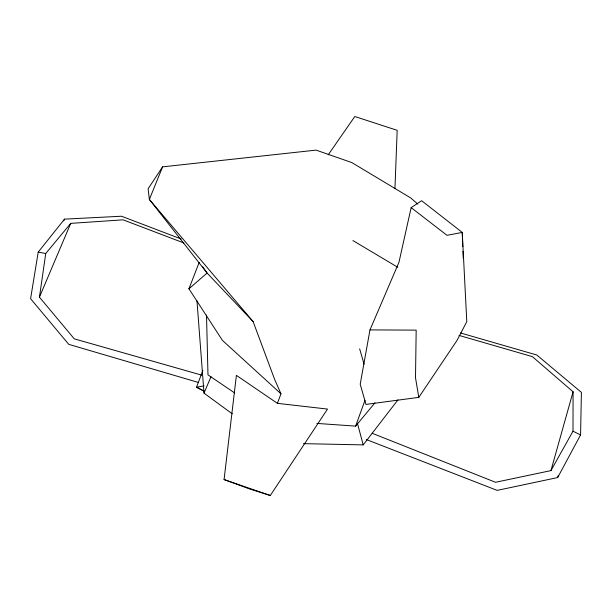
<?xml version="1.0" encoding="UTF-8"?>
<svg xmlns="http://www.w3.org/2000/svg" width="612" height="612" viewBox="0 0 612 612"><rect width="100%" height="100%" fill="white"/><g stroke="black" fill="none" stroke-linecap="round" stroke-linejoin="round"><path stroke-width="0.92" d="M372.165 433.265L495.536 482.279L550.938 470.613L573 431.2L573.077 391.787L532.425 356.651L459.038 335.407M366.435 439.577L497.189 490.38L557.654 477.559L580.574 434.941L581.4 392.376L536.808 355.006L460.591 332.989M394.954 188.335L397.18 130.325L354.799 116.51L328.2 154.851M224.069 479.563L236.393 375.355L277.412 403.346L327.512 409.076L270.305 495.491L249.864 489.049L224.069 479.563L270.305 495.491M201.685 375.133L74.243 338.826L39.443 297.149L45.747 253.498L70.732 223.372L123.127 219.83L183.891 242.979M181.206 239.001L121.497 216.227L64.505 219.142L38.204 252.121L30.6 298.71L68.758 344.349L198.632 382.523M369.977 329.899L360.208 384.237L365.991 404.41L418.807 397.364L457.149 340.211L466.795 321.621L462.236 232.415L421.622 200.705L411.149 207.636L398.97 262.273L369.977 329.899L416.175 330.128L415.51 377.841L418.807 397.364M557.654 477.559L558.167 475.731M550.938 470.613L573.077 391.787M316.894 423.412L355.61 426.128L365.004 400.294M277.412 403.346L280.969 393.814L274.566 379.226L253.116 321.583L149.366 199.443L148.112 188.756L162.593 166.854L316.075 150.116L351.808 162.562L410.644 197.898L417.789 204.071M202.863 370.352L196.536 387.228L203.735 390.953M199.214 262.273L188.947 288.81L222.431 340.387L280.969 393.814M162.593 166.854L149.366 199.443L207.085 273.044L253.116 321.583M39.443 297.149L70.732 223.372M63.763 220.886L64.505 219.142M232.315 413.857L204.003 393.133L211.01 376.686M190.003 287.219L188.947 288.81L207.085 273.044L202.717 266.801M303.422 443.646L363.207 444.893L397.961 399.858M355.61 426.128L375.003 402.78M204.048 385.874L196.536 387.228L204.125 391.144M38.204 252.121L45.747 253.498M573 431.2L580.574 434.941M352.902 240.562L397.769 267.283M234.618 392.912L207.981 374.873L206.512 315.035M411.149 207.636L446.997 235.306L462.236 232.415L462.787 246.667M359.649 348.871L364.063 364.117M357.423 423.282L363.207 444.893M196.972 300.844L204.003 393.133M462.978 251.417L463.23 258.065"/></g></svg>
